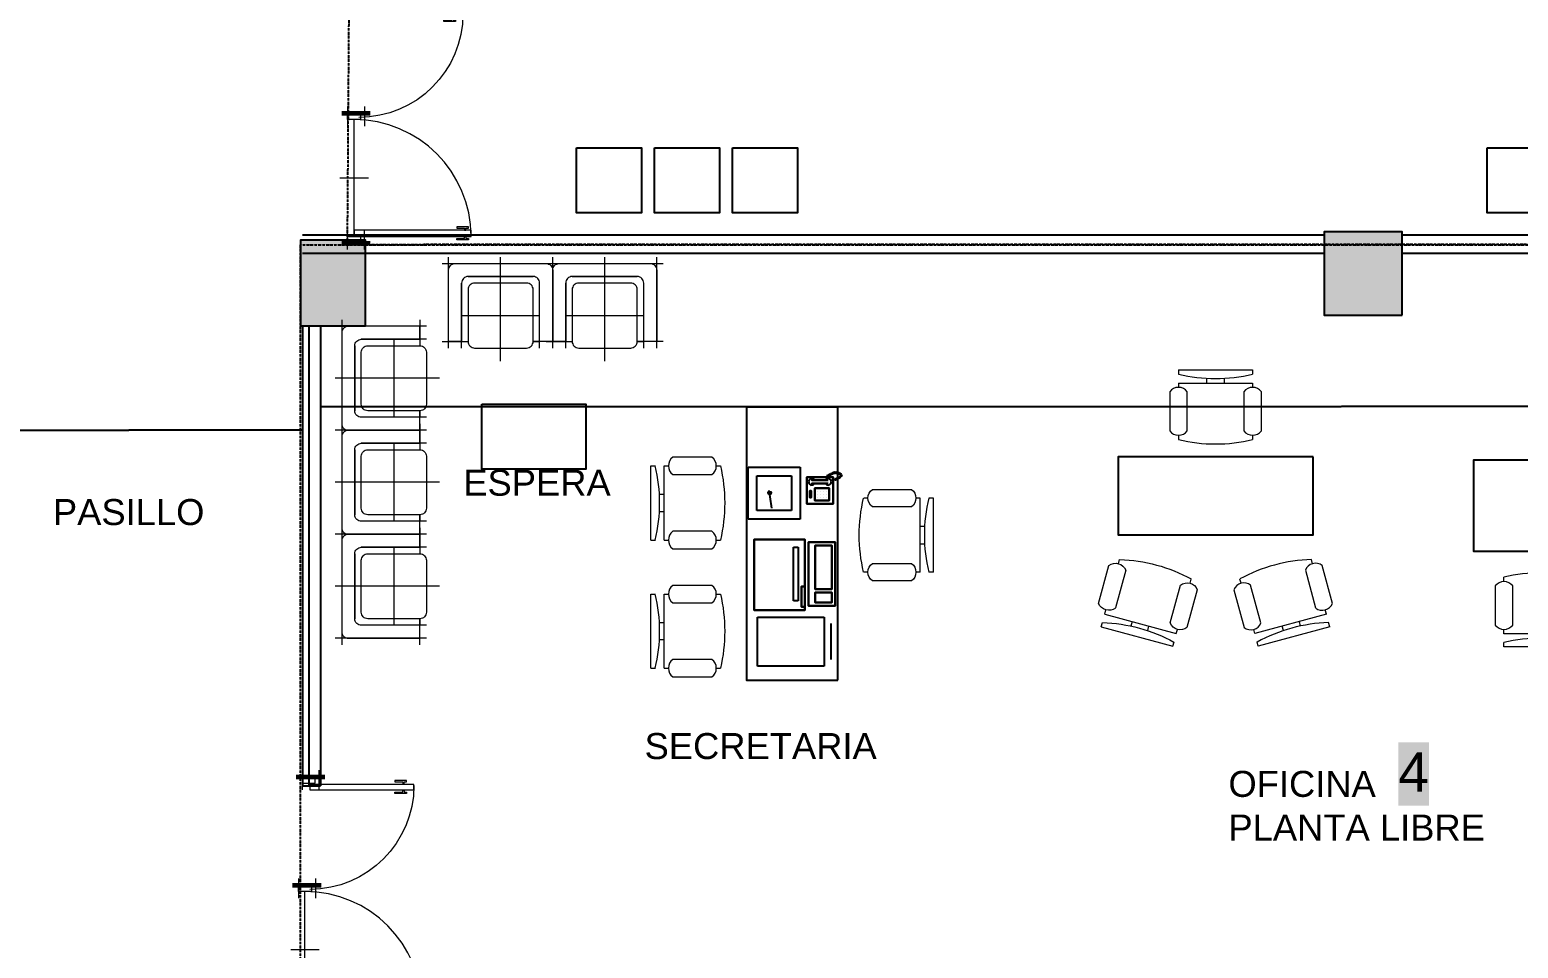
# Model space of a CAD drawing. Header units: millimetres. Extents: x -327709 to -233612, y 250954 to 312605.
# Drawn here: x -257996 to -246551, y 266769 to 273835 of the extents above; entities that cross this region are included whole.
import ezdxf

# ---------------------------------------------------------------- set-up
doc = ezdxf.new("R2010")
doc.units = ezdxf.units.MM
doc.header["$PDMODE"] = 35
doc.linetypes.add('Dash Style-1', pattern=[4.724409, 1.889764, -2.834646])
for name, color, linetype, lineweight in [('p1', 7, 'Continuous', 18), ('P4', 7, 'Continuous', 18), ('SUPERFICIES', 7, 'Dash Style-1', 5)]:
    doc.layers.add(name, color=color, linetype=linetype, lineweight=lineweight)
doc.styles.add('ARIAL', font='arial.ttf', dxfattribs={"height": 0.8})
doc.styles.add('Arial (bold)', font='arialbd.ttf')
doc.styles.add('Arial Unicode MS', font='ARIALUNI.TTF')
doc.dimstyles.new('carlos', dxfattribs={"dimtxt": 0.067432, "dimasz": 0.00186, "dimexe": 1.7e-05, "dimexo": 1.25e-05, "dimgap": 0, "dimtad": 0, "dimdec": 3, "dimtxsty": 'Arial (bold)', "dimblk": 'VW_SLASH-1', "dimblk1": 'VW_SLASH-1', "dimblk2": 'VW_SLASH-1', "dimcen": 0, "dimazin": 0, "dimtfac": 1, "dimtdec": 3, "dimtix": 1, "dimtmove": 0, "dimatfit": 0, "dimldrblk": 'VW_SLASH-1', "dimfxl": 1, "dimfrac": 2, "dimtolj": 1, "dimarcsym": 0})

# ---------------------------------------------------------------- blocks, each defined once
blk = doc.blocks.new('Group-93-1')
at = {"color": 7, "linetype": 'Continuous', "lineweight": 9}
for p, q in [((-0.285, 0), (-0.285, -0.034)), ((-0.285, 0), (0.285, 0)), ((0.285, 0), (0.285, -0.034)), ((-0.285, -0.101), (-0.285, -0.134)), ((-0.285, -0.101), (0.285, -0.101)), ((-0.067, -0.101), (-0.067, -0.065)), ((0.067, -0.066), (0.067, -0.101)), ((0.285, -0.101), (0.285, -0.134)), ((-0.352, -0.168), (-0.352, -0.469)), ((-0.218, -0.469), (-0.218, -0.168)), ((0.218, -0.168), (0.218, -0.469)), ((0.352, -0.469), (0.352, -0.168)), ((-0.285, -0.503), (-0.285, -0.536)), ((0.285, -0.503), (0.285, -0.536))]:
    blk.add_line(p, q, dxfattribs=at)
for centre, radius, start, end in [((0, 1.161), 1.228, 256.5803, 283.4197), ((-0.285, -0.218), 0.0838, 36.8699, 143.1301), ((0.285, -0.218), 0.0838, 36.8699, 143.1301), ((-0.285, -0.419), 0.0838, 216.8699, 323.1301), ((0, 0.658), 1.228, 256.5803, 283.4197), ((0.285, -0.419), 0.0838, 216.8699, 323.1301)]:
    blk.add_arc(centre, radius, start, end, dxfattribs=at)
blk = doc.blocks.new('Chair - Desk_Sc1')
at = {"color": 7}
blk.add_blockref('Group-93-1', (0, 0), dxfattribs=at)
blk = doc.blocks.new('dib sillon 1')
for p, q in [((-0.446, 0.395), (0.454, 0.395)), ((-0.396, -0.255), (-0.396, 0.445)), ((0.004, -0.355), (0.004, 0.445)), ((0.404, -0.255), (0.404, 0.445)), ((-0.296, -0.255), (-0.296, 0.245)), ((-0.246, 0.295), (0.254, 0.295)), ((0.304, -0.255), (0.304, 0.245)), ((-0.296, -0.005), (0.304, -0.005)), ((-0.446, -0.205), (-0.246, -0.205)), ((-0.296, -0.205), (-0.246, -0.205)), ((0.254, -0.205), (0.304, -0.205)), ((0.304, -0.205), (0.254, -0.205)), ((0.454, -0.205), (0.254, -0.205))]:
    blk.add_line(p, q)
for points in [[(-0.396, -0.205), (-0.396, 0.345, -0.414214), (-0.346, 0.395), (0.354, 0.395, -0.414214), (0.404, 0.345), (0.404, -0.205), (0.304, -0.205), (0.304, 0.245, 0.414214), (0.254, 0.295), (-0.246, 0.295, 0.414214), (-0.296, 0.245), (-0.296, -0.205)], [(-0.246, 0.195), (-0.246, -0.205, 0.414214), (-0.196, -0.255), (0.204, -0.255, 0.414214), (0.254, -0.205), (0.254, 0.195, 0.414214), (0.204, 0.245), (-0.196, 0.245, 0.414214)]]:
    blk.add_lwpolyline(points, format="xyb", close=True)
blk = doc.blocks.new('dib puerta plan 1.00')
at = {"color": 22, "lineweight": 60}
for p, q in [((-0.5, -0.2), (-0.5, 0.02)), ((0.5, -0.2), (0.5, 0.02))]:
    blk.add_line(p, q, dxfattribs=at)
at = {"linetype": 'Continuous'}
for p, q in [((-0.003, -0.215), (-0.003, 0.005)), ((-0.55, -0.025), (-0.4, -0.025)), ((0.45, -0.105), (-0.455, -0.105)), ((-0.55, -0.155), (-0.4, -0.155))]:
    blk.add_line(p, q, dxfattribs=at)
for p, q in [((0.55, -0.025), (0.4, -0.025)), ((0.55, -0.155), (0.4, -0.155))]:
    blk.add_line(p, q)
for points in [[(0.4, 0.755), (0.385, 0.755), (0.385, 0.775), (0.375, 0.775), (0.375, 0.685), (0.385, 0.685), (0.385, 0.745), (0.4, 0.745)], [(0.45, -0.105), (0.45, 0.795), (0.4, 0.795), (0.4, -0.105)], [(0.45, 0.755), (0.465, 0.755), (0.465, 0.775), (0.475, 0.775), (0.475, 0.685), (0.465, 0.685), (0.465, 0.745), (0.45, 0.745)], [(-0.45, -0.155), (-0.5, -0.155), (-0.5, -0.055), (-0.45, -0.055)], [(0.5, -0.155), (0.45, -0.155), (0.45, -0.055), (0.5, -0.055)]]:
    blk.add_lwpolyline(points, close=True)
blk.add_arc((0.45, -0.105), 0.9, 90, 180, dxfattribs=at)
blk = doc.blocks.new('Group-2-1-1')
at = {"color": 5, "linetype": 'Continuous', "lineweight": 60}
blk.add_line((28.089, 7.119), (28.089, 7.339), dxfattribs=at)
at = {"color": 7, "linetype": 'Continuous', "lineweight": 5}
for p, q in [((28.139, 7.294), (27.989, 7.294)), ((28.139, 7.164), (27.989, 7.164))]:
    blk.add_line(p, q, dxfattribs=at)
for points in [[(27.989, 7.224), (27.989, 8.024), (28.029, 8.024), (28.029, 7.224)], [(27.985, 7.948), (27.97, 7.948), (27.97, 7.968), (27.96, 7.968), (27.96, 7.878), (27.97, 7.878), (27.97, 7.938), (27.985, 7.938)], [(28.035, 7.948), (28.05, 7.948), (28.05, 7.968), (28.06, 7.968), (28.06, 7.878), (28.05, 7.878), (28.05, 7.938), (28.035, 7.938)], [(28.089, 7.164), (28.039, 7.164), (28.039, 7.264), (28.089, 7.264)]]:
    blk.add_lwpolyline(points, close=True, dxfattribs=at)
blk.add_arc((28.022, 7.224), 0.8, 90, 180, dxfattribs=at)
blk = doc.blocks.new('VW_SLASH-1')
at = {"layer": 'p1', "color": 0, "linetype": 'ByBlock', "lineweight": -2}
blk.add_line((0, 0), (-1, 0), dxfattribs=at)
at = {"layer": 'p1', "color": 0, "linetype": 'Continuous', "lineweight": 20}
blk.add_lwpolyline([(1, 1), (-1, -1)], dxfattribs=at)
blk = doc.blocks.new('*D428')
at = {"layer": 'Defpoints', "color": 0, "linetype": 'Continuous', "transparency": 16777216}
for p in [(-255899, 271549), (-258570, 270740), (-255899, 270754)]:
    blk.add_point(p, dxfattribs=at)
at = {"layer": 'P4', "color": 0, "linetype": 'Continuous', "lineweight": -2, "transparency": 16777216}
for p, q in [((-255899, 271549), (-255899, 270754)), ((-258570, 270740), (-258570, 270754)), ((-258570, 270754), (-257235, 270754)), ((-255899, 270754), (-257234, 270754))]:
    blk.add_line(p, q, dxfattribs=at)
at = {"layer": 'P4', "color": 0, "linetype": 'Continuous', "lineweight": -2, "transparency": 16777216, "xscale": 0.0018603515625, "yscale": 0.0018603515625, "zscale": 0.0018603515625, "rotation": 180}
blk.add_blockref('VW_SLASH-1', (-258570, 270754), dxfattribs=at)
at = {"layer": 'P4', "color": 0, "linetype": 'Continuous', "lineweight": -2, "transparency": 16777216, "xscale": 0.0018603515625, "yscale": 0.0018603515625, "zscale": 0.0018603515625}
blk.add_blockref('VW_SLASH-1', (-255899, 270754), dxfattribs=at)
at = {"layer": 'P4', "color": 0, "linetype": 'Continuous', "lineweight": -2, "transparency": 16777216, "insert": (-257235, 270754), "char_height": 0.0607, "attachment_point": 5, "style": 'Arial (bold)'}
blk.add_mtext('\\A1;8011,366', dxfattribs=at)
blk = doc.blocks.new('*D439')
at = {"layer": 'Defpoints', "color": 0, "linetype": 'Continuous', "transparency": 16777216}
for p in [(-240062, 270937), (-240062, 270700), (-255759, 269784)]:
    blk.add_point(p, dxfattribs=at)
at = {"layer": 'P4', "color": 0, "linetype": 'Continuous', "lineweight": -2, "transparency": 16777216}
for p, q in [((-255759, 269784), (-255759, 270937)), ((-255759, 270937), (-247911, 270937)), ((-240062, 270937), (-247910, 270937)), ((-240062, 270700), (-240062, 270937))]:
    blk.add_line(p, q, dxfattribs=at)
at = {"layer": 'P4', "color": 0, "linetype": 'Continuous', "lineweight": -2, "transparency": 16777216, "xscale": 0.0018603515625, "yscale": 0.0018603515625, "zscale": 0.0018603515625, "rotation": 180}
blk.add_blockref('VW_SLASH-1', (-255759, 270937), dxfattribs=at)
at = {"layer": 'P4', "color": 0, "linetype": 'Continuous', "lineweight": -2, "transparency": 16777216, "xscale": 0.0018603515625, "yscale": 0.0018603515625, "zscale": 0.0018603515625}
blk.add_blockref('VW_SLASH-1', (-240062, 270937), dxfattribs=at)
at = {"layer": 'P4', "color": 0, "linetype": 'Continuous', "lineweight": -2, "transparency": 16777216, "insert": (-247911, 270937), "char_height": 0.0607, "attachment_point": 5, "style": 'Arial (bold)'}
blk.add_mtext('\\A1;47093,03', dxfattribs=at)

msp = doc.modelspace()

# ---------------------------------------------------------------- hatches: boundary and pattern name
at = {"layer": 'P4', "linetype": 'Continuous', "lineweight": -2}
for points in [[(-255554.3271, 271557.59796), (-255414.30323, 271557.59796), (-255414.30323, 272217.71051), (-255914.38849, 272217.71051), (-255914.38849, 271557.59796)], [(-247442.94409, 271640.85675), (-247442.94409, 272281.12121), (-248043.04641, 272281.12121), (-248043.04641, 271858.19616), (-248043.04641, 271640.85675)]]:
    msp.add_hatch(color=0, dxfattribs=at).paths.add_polyline_path(points)

# ---------------------------------------------------------------- linework, layer by layer
at = {"layer": 'P4', "color": 0, "linetype": 'Continuous', "lineweight": -2}
for p, q in [((-255899.38594, 272257.49671), (-248043.04641, 272257.49671)), ((-247442.94409, 272257.49671), (-240061.68556, 272257.49671)), ((-255899.38594, 272117.47284), (-248043.04641, 272117.47284)), ((-247442.94409, 272117.47284), (-240061.88004, 272117.47284)), ((-255899.38594, 271548.90742), (-255899.38594, 268018.30544)), ((-255849.37741, 271548.90742), (-255849.37741, 268018.30544)), ((-255759.36206, 271548.90742), (-255759.36206, 268018.30544)), ((-252471.14599, 270469.79015), (-252071.07778, 270469.79015)), ((-252471.14599, 270069.72193), (-252471.14599, 270469.79015)), ((-252071.07778, 270469.79015), (-252071.07778, 270069.72193)), ((-252404.46795, 270403.1121), (-252137.75583, 270403.1121)), ((-252404.46795, 270136.39998), (-252404.46795, 270403.1121)), ((-252137.75583, 270403.1121), (-252137.75583, 270136.39998)), ((-252021.62893, 270188.1187), (-252021.62893, 270393.28573)), ((-252021.62893, 270393.28573), (-252021.62893, 270188.1187)), ((-252021.62893, 270393.28573), (-251818.99255, 270393.28573)), ((-251818.99255, 270393.28573), (-252021.62893, 270393.28573)), ((-252003.19428, 270373.92118), (-252008.71563, 270357.83001)), ((-252008.71563, 270357.83001), (-252003.19428, 270341.73884)), ((-251988.95662, 270383.23248), (-252003.19428, 270373.92118)), ((-252003.19428, 270341.73884), (-251988.95662, 270332.42754)), ((-251972.00157, 270381.84065), (-251988.95662, 270383.23248)), ((-251982.50723, 270370.33214), (-251857.48592, 270370.33214)), ((-251857.48592, 270370.33214), (-251982.50723, 270370.33214)), ((-251982.50723, 270345.32788), (-251857.48592, 270345.32788)), ((-251857.48592, 270345.32788), (-251982.50723, 270345.32788)), ((-251959.47299, 270370.33214), (-251972.00157, 270381.84065)), ((-251972.00157, 270333.81937), (-251959.47299, 270345.32788)), ((-251867.99158, 270381.84065), (-251880.52016, 270370.33214)), ((-251880.52016, 270345.32788), (-251867.99158, 270333.81937)), ((-251851.03653, 270383.23248), (-251867.99158, 270381.84065)), ((-251864.58053, 270395.71729), (-251859.57967, 270410.71985)), ((-251859.57967, 270410.71985), (-251864.58053, 270395.71729)), ((-251854.57882, 270400.71815), (-251849.57797, 270415.72071)), ((-251849.57797, 270415.72071), (-251854.57882, 270400.71815)), ((-251836.79887, 270373.92118), (-251851.03653, 270383.23248)), ((-251851.03653, 270332.42754), (-251836.79887, 270341.73884)), ((-251844.57712, 270405.719), (-251839.57626, 270420.72156)), ((-251839.57626, 270420.72156), (-251844.57712, 270405.719)), ((-251831.27752, 270357.83001), (-251836.79887, 270373.92118)), ((-251836.79887, 270341.73884), (-251831.27752, 270357.83001)), ((-251834.57541, 270410.71985), (-251829.57456, 270425.72241)), ((-251829.57456, 270425.72241), (-251834.57541, 270410.71985)), ((-251833.02212, 270366.6914), (-251804.57029, 270375.71388)), ((-251804.57029, 270375.71388), (-251833.02212, 270366.6914)), ((-251824.5737, 270415.72071), (-251819.57285, 270430.72326)), ((-251819.57285, 270430.72326), (-251824.5737, 270415.72071)), ((-251818.99255, 270393.28573), (-251818.99255, 270188.1187)), ((-251818.99255, 270188.1187), (-251818.99255, 270393.28573)), ((-251814.572, 270420.72156), (-251809.57115, 270435.72412)), ((-251809.57115, 270435.72412), (-251814.572, 270420.72156)), ((-251804.57029, 270420.72156), (-251799.56944, 270435.72412)), ((-251799.56944, 270435.72412), (-251804.57029, 270420.72156)), ((-251799.56944, 270370.71303), (-251794.56859, 270385.71559)), ((-251794.56859, 270385.71559), (-251799.56944, 270370.71303)), ((-251794.56859, 270420.72156), (-251789.56774, 270435.72412)), ((-251789.56774, 270435.72412), (-251794.56859, 270420.72156)), ((-251789.56774, 270375.71388), (-251784.56688, 270390.71644)), ((-251784.56688, 270390.71644), (-251789.56774, 270375.71388)), ((-251784.56688, 270420.72156), (-251779.56603, 270435.72412)), ((-251779.56603, 270435.72412), (-251784.56688, 270420.72156)), ((-251779.56603, 270380.71474), (-251774.56518, 270395.71729)), ((-251774.56518, 270395.71729), (-251779.56603, 270380.71474)), ((-251774.56518, 270415.72071), (-251769.56433, 270430.72326)), ((-251769.56433, 270430.72326), (-251774.56518, 270415.72071)), ((-251769.56433, 270385.71559), (-251764.56347, 270400.71815)), ((-251764.56347, 270400.71815), (-251769.56433, 270385.71559)), ((-251764.56347, 270410.71985), (-251759.56262, 270425.72241)), ((-251759.56262, 270425.72241), (-251764.56347, 270410.71985)), ((-251757.44213, 270398.9518), (-251752.44128, 270413.95435)), ((-251752.44128, 270413.95435), (-251757.44213, 270398.9518)), ((-252302.52127, 270240.70626), (-252309.75338, 270290.18907)), ((-252289.86509, 270154.11132), (-252302.52127, 270240.70626)), ((-251998.80049, 270238.06886), (-251998.80049, 270288.85877)), ((-251998.80049, 270288.85877), (-251998.80049, 270238.06886)), ((-251998.80049, 270288.85877), (-251987.07974, 270288.85877)), ((-251987.07974, 270288.85877), (-251998.80049, 270288.85877)), ((-251987.07974, 270238.06886), (-251998.80049, 270238.06886)), ((-251998.80049, 270238.06886), (-251987.07974, 270238.06886)), ((-251988.95662, 270332.42754), (-251972.00157, 270333.81937)), ((-251987.07974, 270288.85877), (-251987.07974, 270238.06886)), ((-251987.07974, 270238.06886), (-251987.07974, 270288.85877)), ((-251959.73132, 270214.62737), (-251959.73132, 270308.39336)), ((-251959.73132, 270308.39336), (-251959.73132, 270214.62737)), ((-251959.73132, 270308.39336), (-251850.33767, 270308.39336)), ((-251850.33767, 270308.39336), (-251959.73132, 270308.39336)), ((-251940.19674, 270284.95186), (-251940.19674, 270284.95186)), ((-251940.19674, 270284.95186), (-251940.19674, 270284.95186)), ((-251940.19674, 270261.51036), (-251940.19674, 270261.51036)), ((-251940.19674, 270261.51036), (-251940.19674, 270261.51036)), ((-251940.19674, 270238.06886), (-251940.19674, 270238.06887)), ((-251940.19674, 270238.06886), (-251940.19674, 270238.06887)), ((-251916.75525, 270284.95186), (-251916.75524, 270284.95186)), ((-251916.75525, 270284.95186), (-251916.75524, 270284.95186)), ((-251916.75525, 270261.51036), (-251916.75524, 270261.51036)), ((-251916.75525, 270261.51036), (-251916.75524, 270261.51036)), ((-251916.75525, 270238.06886), (-251916.75524, 270238.06887)), ((-251916.75525, 270238.06886), (-251916.75524, 270238.06887)), ((-251893.31375, 270284.95186), (-251893.31374, 270284.95186)), ((-251893.31375, 270284.95186), (-251893.31374, 270284.95186)), ((-251893.31375, 270261.51036), (-251893.31374, 270261.51036)), ((-251893.31375, 270261.51036), (-251893.31374, 270261.51036)), ((-251893.31375, 270238.06886), (-251893.31374, 270238.06887)), ((-251893.31375, 270238.06886), (-251893.31374, 270238.06887)), ((-251869.87225, 270284.95186), (-251869.87225, 270284.95186)), ((-251869.87225, 270284.95186), (-251869.87225, 270284.95186)), ((-251869.87225, 270261.51036), (-251869.87225, 270261.51036)), ((-251869.87225, 270261.51036), (-251869.87225, 270261.51036)), ((-251869.87225, 270238.06886), (-251869.87225, 270238.06887)), ((-251869.87225, 270238.06886), (-251869.87225, 270238.06887)), ((-251867.99158, 270333.81937), (-251851.03653, 270332.42754)), ((-251850.33767, 270308.39336), (-251850.33767, 270214.62737)), ((-251850.33767, 270214.62737), (-251850.33767, 270308.39336)), ((-252137.75583, 270136.39998), (-252404.46795, 270136.39998)), ((-251818.99255, 270188.1187), (-252021.62893, 270188.1187)), ((-252021.62893, 270188.1187), (-251818.99255, 270188.1187)), ((-251850.33767, 270214.62737), (-251959.73132, 270214.62737)), ((-251959.73132, 270214.62737), (-251850.33767, 270214.62737)), ((-252071.07778, 270069.72193), (-252471.14599, 270069.72193)), ((-252424.99979, 269370.72383), (-252424.99979, 269913.58554)), ((-252424.99979, 269913.58554), (-252424.99979, 269370.72383)), ((-252424.99979, 269913.58554), (-252035.54883, 269913.58554)), ((-252035.54883, 269913.58554), (-252424.99979, 269913.58554)), ((-252035.54883, 269913.58554), (-252035.54883, 269370.72383)), ((-252035.54883, 269370.72383), (-252035.54883, 269913.58554)), ((-252009.14699, 269402.22917), (-252009.14699, 269893.38977)), ((-252009.14699, 269893.38977), (-252009.14699, 269402.22917)), ((-252009.14699, 269893.38977), (-251802.34253, 269893.38977)), ((-251802.34253, 269893.38977), (-252009.14699, 269893.38977)), ((-251802.34253, 269893.38977), (-251802.34253, 269402.22917)), ((-251802.34253, 269402.22917), (-251802.34253, 269893.38977)), ((-252123.06376, 269442.12052), (-252123.06376, 269854.69087)), ((-252123.06376, 269854.69087), (-252086.51155, 269854.69087)), ((-252086.51155, 269854.69087), (-252086.51155, 269442.12052)), ((-251957.44588, 269531.48196), (-251957.44588, 269867.53921)), ((-251957.44588, 269867.53921), (-251957.44588, 269531.48196)), ((-251957.44588, 269867.53921), (-251828.19309, 269867.53921)), ((-251828.19309, 269867.53921), (-251957.44588, 269867.53921)), ((-252061.39939, 269551.67773), (-252035.54883, 269551.67773)), ((-252035.54883, 269551.67773), (-252061.39939, 269551.67773)), ((-252061.39939, 269396.57438), (-252061.39939, 269551.67773)), ((-252061.39939, 269551.67773), (-252061.39939, 269396.57438)), ((-252086.51155, 269442.12052), (-252123.06376, 269442.12052)), ((-251828.19309, 269531.48196), (-251957.44588, 269531.48196)), ((-251957.44588, 269531.48196), (-251828.19309, 269531.48196)), ((-251957.44588, 269428.07973), (-251957.44588, 269505.6314)), ((-251957.44588, 269505.6314), (-251957.44588, 269428.07973)), ((-251957.44588, 269505.6314), (-251828.19309, 269505.6314)), ((-251828.19309, 269505.6314), (-251957.44588, 269505.6314)), ((-251828.19309, 269428.07973), (-251957.44588, 269428.07973)), ((-251957.44588, 269428.07973), (-251828.19309, 269428.07973)), ((-252035.54883, 269370.72383), (-252424.99979, 269370.72383)), ((-252424.99979, 269370.72383), (-252035.54883, 269370.72383)), ((-252399.64481, 268939.73815), (-252399.64481, 269316.36487)), ((-252399.64481, 269316.36487), (-251887.05741, 269316.36487)), ((-252035.54883, 269396.57438), (-252061.39939, 269396.57438)), ((-252061.39939, 269396.57438), (-252035.54883, 269396.57438)), ((-251802.34253, 269402.22917), (-252009.14699, 269402.22917)), ((-252009.14699, 269402.22917), (-251802.34253, 269402.22917)), ((-251887.05741, 269316.36487), (-251887.05741, 268939.73815)), ((-251837.04888, 269266.35634), (-251837.04888, 268989.74668)), ((-251887.05741, 268939.73815), (-252399.64481, 268939.73815)), ((-255899.38594, 268018.30544), (-255759.36206, 268018.30544))]:
    msp.add_line(p, q, dxfattribs=at)
for points in [[(-253793.1942, 272926.81081), (-253293.10894, 272926.81081), (-253293.10894, 272426.72554), (-253793.1942, 272426.72554)], [(-253193.09188, 272926.81081), (-252693.00662, 272926.81081), (-252693.00662, 272426.72554), (-253193.09188, 272426.72554)], [(-252592.98956, 272926.81081), (-252092.9043, 272926.81081), (-252092.9043, 272426.72554), (-252592.98956, 272426.72554)], [(-246790.69432, 272926.81081), (-246290.60905, 272926.81081), (-246290.60905, 272426.72554), (-246790.69432, 272426.72554)], [(-255554.3271, 271557.59796), (-255414.30323, 271557.59796), (-255414.30323, 272217.71051), (-255914.38849, 272217.71051), (-255914.38849, 271557.59796)], [(-247442.94409, 271640.85675), (-247442.94409, 272281.12121), (-248043.04641, 272281.12121), (-248043.04641, 271858.19616), (-248043.04641, 271640.85675)], [(-254520.3643, 270954.31546), (-253720.22787, 270954.31546), (-253720.22787, 270454.2302), (-254520.3643, 270454.2302)], [(-251783.80577, 268830.20654), (-251783.80577, 270930.56466), (-252483.92514, 270930.56466), (-252483.92514, 268830.20654)], [(-248127.92497, 270548.49899), (-249628.18077, 270548.49899), (-249628.18077, 269948.39667), (-248127.92497, 269948.39667)], [(-244894.75861, 270523.40555), (-246895.09967, 270523.40555), (-246895.09967, 269823.28618), (-244894.75861, 269823.28618)]]:
    msp.add_lwpolyline(points, close=True, dxfattribs=at)
msp.add_circle((-252307.04134, 270271.63301), 12.50213, dxfattribs=at)
for points in [[(-252021.62893, 270393.28573), (-252021.62893, 270393.28573), (-252021.62893, 270393.28573), (-252021.62893, 270188.1187)], [(-251818.99255, 270393.28573), (-251818.99255, 270393.28573), (-251818.99255, 270393.28573), (-252021.62893, 270393.28573)], [(-251857.48592, 270370.33214), (-251857.48592, 270370.33214), (-251857.48592, 270370.33214), (-251982.50723, 270370.33214)], [(-251857.48592, 270345.32788), (-251857.48592, 270345.32788), (-251857.48592, 270345.32788), (-251982.50723, 270345.32788)], [(-251859.57967, 270410.71985), (-251859.57967, 270410.71985), (-251859.57967, 270410.71985), (-251864.58053, 270395.71729)], [(-251849.57797, 270415.72071), (-251849.57797, 270415.72071), (-251849.57797, 270415.72071), (-251854.57882, 270400.71815)], [(-251839.57626, 270420.72156), (-251839.57626, 270420.72156), (-251839.57626, 270420.72156), (-251844.57712, 270405.719)], [(-251829.57456, 270425.72241), (-251829.57456, 270425.72241), (-251829.57456, 270425.72241), (-251834.57541, 270410.71985)], [(-251804.57029, 270375.71388), (-251804.57029, 270375.71388), (-251804.57029, 270375.71388), (-251833.02212, 270366.6914)], [(-251819.57285, 270430.72326), (-251819.57285, 270430.72326), (-251819.57285, 270430.72326), (-251824.5737, 270415.72071)], [(-251818.99255, 270188.1187), (-251818.99255, 270188.1187), (-251818.99255, 270188.1187), (-251818.99255, 270393.28573)], [(-251809.57115, 270435.72412), (-251809.57115, 270435.72412), (-251809.57115, 270435.72412), (-251814.572, 270420.72156)], [(-251799.56944, 270435.72412), (-251799.56944, 270435.72412), (-251799.56944, 270435.72412), (-251804.57029, 270420.72156)], [(-251794.56859, 270385.71559), (-251794.56859, 270385.71559), (-251794.56859, 270385.71559), (-251799.56944, 270370.71303)], [(-251789.56774, 270435.72412), (-251789.56774, 270435.72412), (-251789.56774, 270435.72412), (-251794.56859, 270420.72156)], [(-251784.56688, 270390.71644), (-251784.56688, 270390.71644), (-251784.56688, 270390.71644), (-251789.56774, 270375.71388)], [(-251779.56603, 270435.72412), (-251779.56603, 270435.72412), (-251779.56603, 270435.72412), (-251784.56688, 270420.72156)], [(-251774.56518, 270395.71729), (-251774.56518, 270395.71729), (-251774.56518, 270395.71729), (-251779.56603, 270380.71474)], [(-251769.56433, 270430.72326), (-251769.56433, 270430.72326), (-251769.56433, 270430.72326), (-251774.56518, 270415.72071)], [(-251764.56347, 270400.71815), (-251764.56347, 270400.71815), (-251764.56347, 270400.71815), (-251769.56433, 270385.71559)], [(-251759.56262, 270425.72241), (-251759.56262, 270425.72241), (-251759.56262, 270425.72241), (-251764.56347, 270410.71985)], [(-251752.44128, 270413.95435), (-251752.44128, 270413.95435), (-251752.44128, 270413.95435), (-251757.44213, 270398.9518)], [(-251998.80049, 270288.85877), (-251998.80049, 270288.85877), (-251998.80049, 270288.85877), (-251998.80049, 270238.06886)], [(-251987.07974, 270288.85877), (-251987.07974, 270288.85877), (-251987.07974, 270288.85877), (-251998.80049, 270288.85877)], [(-251998.80049, 270238.06886), (-251998.80049, 270238.06886), (-251998.80049, 270238.06886), (-251987.07974, 270238.06886)], [(-251987.07974, 270238.06886), (-251987.07974, 270238.06886), (-251987.07974, 270238.06886), (-251987.07974, 270288.85877)], [(-251959.73132, 270308.39336), (-251959.73132, 270308.39336), (-251959.73132, 270308.39336), (-251959.73132, 270214.62737)], [(-251850.33767, 270308.39336), (-251850.33767, 270308.39336), (-251850.33767, 270308.39336), (-251959.73132, 270308.39336)], [(-251850.33767, 270214.62737), (-251850.33767, 270214.62737), (-251850.33767, 270214.62737), (-251850.33767, 270308.39336)], [(-252021.62893, 270188.1187), (-252021.62893, 270188.1187), (-252021.62893, 270188.1187), (-251818.99255, 270188.1187)], [(-251959.73132, 270214.62737), (-251959.73132, 270214.62737), (-251959.73132, 270214.62737), (-251850.33767, 270214.62737)], [(-252424.99979, 269913.58554), (-252424.99979, 269913.58554), (-252424.99979, 269913.58554), (-252424.99979, 269370.72383)], [(-252035.54883, 269913.58554), (-252035.54883, 269913.58554), (-252035.54883, 269913.58554), (-252424.99979, 269913.58554)], [(-252035.54883, 269370.72383), (-252035.54883, 269370.72383), (-252035.54883, 269370.72383), (-252035.54883, 269913.58554)], [(-252009.14699, 269893.38977), (-252009.14699, 269893.38977), (-252009.14699, 269893.38977), (-252009.14699, 269402.22917)], [(-251802.34253, 269893.38977), (-251802.34253, 269893.38977), (-251802.34253, 269893.38977), (-252009.14699, 269893.38977)], [(-251802.34253, 269402.22917), (-251802.34253, 269402.22917), (-251802.34253, 269402.22917), (-251802.34253, 269893.38977)], [(-251957.44588, 269867.53921), (-251957.44588, 269867.53921), (-251957.44588, 269867.53921), (-251957.44588, 269531.48196)], [(-251828.19309, 269867.53921), (-251828.19309, 269867.53921), (-251828.19309, 269867.53921), (-251957.44588, 269867.53921)], [(-251828.19309, 269531.48196), (-251828.19309, 269531.48196), (-251828.19309, 269531.48196), (-251828.19309, 269867.53921)], [(-252035.54883, 269551.67773), (-252035.54883, 269551.67773), (-252035.54883, 269551.67773), (-252061.39939, 269551.67773)], [(-252061.39939, 269551.67773), (-252061.39939, 269551.67773), (-252061.39939, 269551.67773), (-252061.39939, 269396.57438)], [(-251957.44588, 269531.48196), (-251957.44588, 269531.48196), (-251957.44588, 269531.48196), (-251828.19309, 269531.48196)], [(-251957.44588, 269505.6314), (-251957.44588, 269505.6314), (-251957.44588, 269505.6314), (-251957.44588, 269428.07973)], [(-251828.19309, 269505.6314), (-251828.19309, 269505.6314), (-251828.19309, 269505.6314), (-251957.44588, 269505.6314)], [(-251957.44588, 269428.07973), (-251957.44588, 269428.07973), (-251957.44588, 269428.07973), (-251828.19309, 269428.07973)], [(-251828.19309, 269428.07973), (-251828.19309, 269428.07973), (-251828.19309, 269428.07973), (-251828.19309, 269505.6314)], [(-252424.99979, 269370.72383), (-252424.99979, 269370.72383), (-252424.99979, 269370.72383), (-252035.54883, 269370.72383)], [(-252061.39939, 269396.57438), (-252061.39939, 269396.57438), (-252061.39939, 269396.57438), (-252035.54883, 269396.57438)], [(-252009.14699, 269402.22917), (-252009.14699, 269402.22917), (-252009.14699, 269402.22917), (-251802.34253, 269402.22917)]]:
    msp.add_3dface(points, dxfattribs=at)
at = {"layer": 'SUPERFICIES', "color": 0, "lineweight": -2}
for points in [[(-247883.01912, 279438.72113), (-236411.06312, 279438.72113), (-236411.06312, 272187.30288), (-255553.16757, 272181.81656), (-255538.69208, 274262.9452), (-255903.12525, 274683.53096), (-255903.12525, 277968.69107), (-247884.48053, 277968.69107)], [(-255914.38849, 272181.81656), (-236411.06312, 272181.81656), (-236411.06312, 265875.35204), (-255914.38849, 265875.35204)]]:
    msp.add_lwpolyline(points, close=True, dxfattribs=at)
at = {"layer": 'SUPERFICIES', "color": 0, "linetype": 'Continuous', "lineweight": -2}
msp.add_solid([(-247472.93883, 267866.73477), (-247237.46086, 267866.73477), (-247472.93883, 268353.65112), (-247237.46086, 268353.65112)], dxfattribs=at)

# ---------------------------------------------------------------- block references
at = {"layer": 'P4', "color": 0, "lineweight": -2, "yscale": 1000.17053206043, "zscale": 1000.17053206043}
for name, p, xscale, rotation in [('Group-2-1-1', (-262690.74894, 245934.146), -1000.17053206043, 270), ('dib puerta plan 1.00', (-255397.6656, 272694.28278), 1000.17053206043, 269.9999999999999), ('dib sillon 1', (-255201.6873, 271158.10995), -1000.17053206043, 90), ('dib sillon 1', (-255201.6873, 270357.97352), -1000.17053206043, 90), ('Chair - Desk_Sc1', (-253219.8755, 270194.61649), 1000.17053206043, 90), ('Chair - Desk_Sc1', (-251047.85541, 269947.42359), -1000.17053206043, 270), ('dib sillon 1', (-255201.6873, 269557.8371), -1000.17053206043, 90), ('Chair - Desk_Sc1', (-249481.57224, 269167.35306), -1000.17053206043, 164.7541638202869), ('Chair - Desk_Sc1', (-248274.53351, 269167.35306), 1000.17053206043, 195.2458361797131), ('Chair - Desk_Sc1', (-246375.22583, 269087.33582), 1000.17053206043, 180), ('Chair - Desk_Sc1', (-253219.8755, 269208.733), 1000.17053206043, 90), ('Group-2-1-1', (-263067.86547, 239995.13013), -1000.17053206043, 270), ('dib puerta plan 1.00', (-255774.78213, 266755.26691), 1000.17053206043, 269.9999999999999)]:
    msp.add_blockref(name, p, dxfattribs=dict(at, xscale=xscale, rotation=rotation))
at = {"layer": 'P4', "color": 0, "lineweight": -2, "xscale": 1000.17053206043, "yscale": 1000.17053206043, "zscale": 1000.17053206043}
for name, p in [('dib sillon 1', (-254379.40613, 271641.97764)), ('dib sillon 1', (-253579.2697, 271641.97764)), ('Chair - Desk_Sc1', (-248878.05287, 271218.58925))]:
    msp.add_blockref(name, p, dxfattribs=at)

# ---------------------------------------------------------------- texts
at = {"layer": 'P4', "color": 0, "lineweight": -2, "attachment_point": 1, "line_spacing_factor": 1.008048, "style": 'Arial Unicode MS'}
for s, insert, char_height in [('ESPERA', (-254662.63367, 270450.72023), 200.034106), ('PASILLO', (-257818.10514, 270224.91682), 200.034106), ('SECRETARIA', (-253268.69185, 268424.60986), 200.034106), ('OFICINA\\PPLANTA LIBRE', (-248779.01148, 268133.57117), 200.0341064)]:
    msp.add_mtext(s, dxfattribs=dict(at, insert=insert, char_height=char_height))
at = {"layer": 'SUPERFICIES', "color": 0, "lineweight": -2, "insert": (-247472.93883, 268276.08191), "char_height": 303.495757, "attachment_point": 1, "line_spacing_factor": 0.966482, "style": 'ARIAL'}
msp.add_mtext('{\\C7;\\l4}', dxfattribs=at)

# ---------------------------------------------------------------- dimensions: what is measured, and where the dimension line sits
at = {"layer": 'P4', "color": 0, "linetype": 'Continuous', "lineweight": -2}
for base, p1, p2, picture, middle in [((-255899.38594, 270754.28136), (-258569.84126, 270740.48828), (-255899.38594, 271548.90742), '*D428', (-257234.6136, 270754.28136)), ((-240061.6855609848, 270936.6457967312), (-255759.3620616033, 269783.606433645), (-240061.6855609848, 270699.7311084421), '*D439', (-247910.523811294, 270936.6457967312))]:
    dim = msp.add_linear_dim(base=base, p1=p1, p2=p2, dimstyle='carlos', override={"dimtxt": 0.060689, "dimgap": 0.039688, "dimtih": 1, "dimtoh": 1, "dimlfac": 3, "dimpost": '<>', "dimtxsty": 'Arial (bold)'}, dxfattribs=at)
    dim.commit()
    dim.dimension.update_dxf_attribs({"geometry": picture, "text_midpoint": middle})

doc.saveas('drawing.dxf')
